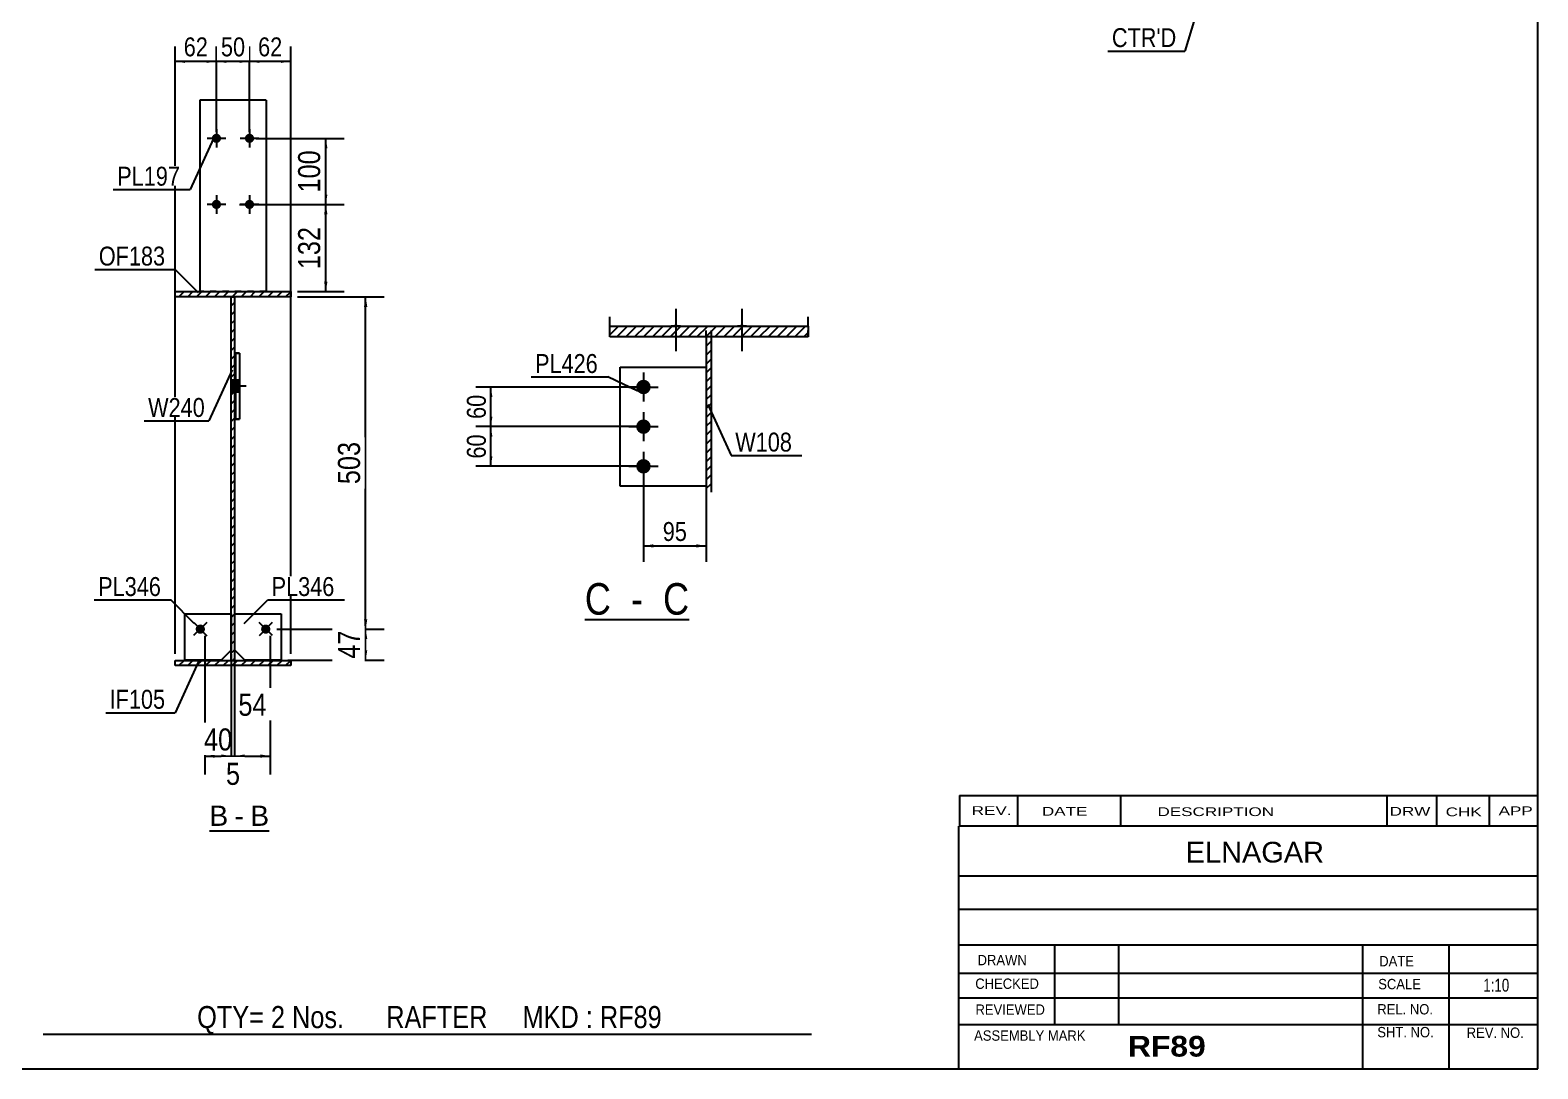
# Model space of a CAD drawing. Header units: millimetres. Extents: x -22 to 381, y -199 to 78.
# Drawn here: x 152.8 to 380.9, y -199.2 to -42 of the extents above; entities that cross this region are included whole.
import ezdxf

# ---------------------------------------------------------------- set-up
doc = ezdxf.new("R2010")
doc.units = ezdxf.units.MM
doc.linetypes.add('DXK_LINE_DOT1', pattern=[1.8814, 0.9407, -0.9407])
doc.styles.add('Arial', font='ARIAL.TTF', dxfattribs={"height": 0.2})
doc.styles.add('Arial Bold', font='ARIALBD.TTF', dxfattribs={"height": 0.2})
doc.styles.add('Arial Narrow', font='ARIALN.TTF', dxfattribs={"height": 0.2})

# ---------------------------------------------------------------- blocks, each defined once
blk = doc.blocks.new('Unknown-623588331-1210')
at = {"color": 5, "linetype": 'Continuous'}
for p, q in [((380.86, -199.22), (380.86, 77.78)), ((-19.14, -199.22), (380.86, -199.22))]:
    blk.add_line(p, q, dxfattribs=at)
blk = doc.blocks.new('Unknown-623588331-12 - 6441')
at = {"color": 7, "linetype": 'Continuous'}
blk.add_line((236.68, -131.23), (252.46, -131.23), dxfattribs=at)
at = {"color": 0, "linetype": 'Continuous'}
for points in [[(240.64, -130.48), (240.64, -125.48), (236.68, -125.48), (236.68, -130.48)], [(247.01, -130.48), (247.01, -125.48), (242.14, -125.48), (242.14, -130.48)], [(252.46, -130.48), (252.46, -125.48), (248.51, -125.48), (248.51, -130.48)]]:
    blk.add_wipeout(points, dxfattribs=at)
at = {"color": 6, "linetype": 'Continuous', "style": 'Arial Narrow'}
for s, height, p in [('C', 4.77, (236.68, -130.48)), ('C', 4.77, (248.51, -130.48)), (' - ', 4.772, (242.14, -130.48))]:
    blk.add_text(s, height=height, dxfattribs=at).set_placement(p)
blk = doc.blocks.new('Unknown-623588331-15 - 1229')
at = {"color": 7, "linetype": 'Continuous'}
blk.add_line((179.88, -163.19), (188.91, -163.19), dxfattribs=at)
at = {"color": 0, "linetype": 'Continuous'}
blk.add_wipeout([(182.72, -162.44), (182.72, -159.24), (179.88, -159.24), (179.88, -162.44)], dxfattribs=at)
at = {"color": 96, "linetype": 'Continuous', "style": 'Arial'}
blk.add_text('B', height=3.06, dxfattribs=at).set_placement((179.88, -162.44))
at = {"color": 0, "linetype": 'Continuous'}
blk.add_wipeout([(185.1, -162.44), (185.1, -159.24), (183.68, -159.24), (183.68, -162.44)], dxfattribs=at)
at = {"color": 96, "linetype": 'Continuous', "style": 'Arial'}
blk.add_text('-', height=3.06, dxfattribs=at).set_placement((183.68, -162.44))
at = {"color": 0, "linetype": 'Continuous'}
blk.add_wipeout([(188.91, -162.44), (188.91, -159.24), (186.06, -159.24), (186.06, -162.44)], dxfattribs=at)
at = {"color": 96, "linetype": 'Continuous', "style": 'Arial'}
blk.add_text('B', height=3.06, dxfattribs=at).set_placement((186.06, -162.44))
blk = doc.blocks.new('Bolt-623588331-6563 - 6441')
at = {"linetype": 'Continuous'}
for points in [[(245.55, -94.93, -1), (245.55, -97.13, -1)], [(245.55, -100.93, -1), (245.55, -103.13, -1)], [(245.55, -106.93, -1), (245.55, -109.13, -1)]]:
    blk.add_hatch(color=3, dxfattribs=at).paths.add_polyline_path(points)
at = {"color": 3, "linetype": 'Continuous'}
for p, q in [((245.55, -93.83), (245.55, -98.23)), ((243.35, -96.03), (247.75, -96.03)), ((245.55, -99.83), (245.55, -104.23)), ((243.35, -102.03), (247.75, -102.03)), ((245.55, -105.83), (245.55, -110.23)), ((243.35, -108.03), (247.75, -108.03))]:
    blk.add_line(p, q, dxfattribs=at)
blk = doc.blocks.new('Part-623588331-6468 - 6441')
at = {"linetype": 'Continuous'}
h = blk.add_hatch(dxfattribs=at)
h.set_pattern_fill('', scale=0.3, style=0, pattern_type=0)
h.set_pattern_definition([(45, (240.4484, -86.8084), (-0.67352, 0.67352), [])])
h.paths.add_polyline_path([(270.45, -86.81), (240.45, -86.81), (240.45, -88.43), (270.45, -88.43)])
at = {"color": 2, "linetype": 'Continuous'}
for p, q in [((240.45, -86.81), (240.45, -85.39)), ((270.45, -86.81), (270.45, -85.39)), ((240.45, -86.81), (270.45, -86.81)), ((240.45, -88.43), (240.45, -86.81)), ((270.45, -88.43), (240.45, -88.43)), ((270.45, -86.81), (270.45, -88.43))]:
    blk.add_line(p, q, dxfattribs=at)
at = {"color": 7, "linetype": 'DXK_LINE_DOT1'}
for p, q in [((240.45, -88.43), (240.45, -87.01)), ((270.45, -88.43), (270.45, -87.01))]:
    blk.add_line(p, q, dxfattribs=at)
blk = doc.blocks.new('Bolt-623588331-6535 - 6441')
at = {"linetype": 'Continuous'}
for points in [[(250.45, -86.9), (250.26, -86.9), (250.08, -86.89), (249.92, -86.87), (249.78, -86.85), (249.67, -86.83), (249.59, -86.8), (249.55, -86.77), (249.55, -86.74), (249.59, -86.72), (249.67, -86.69), (249.78, -86.66), (249.92, -86.65), (250.08, -86.63), (250.26, -86.62), (250.45, -86.62), (250.64, -86.62), (250.81, -86.63), (250.98, -86.65), (251.12, -86.66), (251.23, -86.69), (251.3, -86.72), (251.34, -86.74), (251.34, -86.77), (251.3, -86.8), (251.23, -86.83), (251.12, -86.85), (250.98, -86.87), (250.81, -86.89), (250.64, -86.9)], [(260.45, -86.9), (260.26, -86.9), (260.08, -86.89), (259.92, -86.87), (259.78, -86.85), (259.67, -86.83), (259.59, -86.8), (259.55, -86.77), (259.55, -86.74), (259.59, -86.72), (259.67, -86.69), (259.78, -86.66), (259.92, -86.65), (260.08, -86.63), (260.26, -86.62), (260.45, -86.62), (260.64, -86.62), (260.81, -86.63), (260.98, -86.65), (261.12, -86.66), (261.23, -86.69), (261.3, -86.72), (261.34, -86.74), (261.34, -86.77), (261.3, -86.8), (261.23, -86.83), (261.12, -86.85), (260.98, -86.87), (260.81, -86.89), (260.64, -86.9)]]:
    blk.add_hatch(color=3, dxfattribs=at).paths.add_polyline_path(points)
at = {"color": 3, "linetype": 'Continuous'}
for p, q in [((250.45, -84.19), (250.45, -90.61)), ((260.45, -84.19), (260.45, -90.61))]:
    blk.add_line(p, q, dxfattribs=at)
blk = doc.blocks.new('Part-623588331-6503 - 6441')
at = {"color": 2, "linetype": 'Continuous'}
for p, q in [((242.05, -111.03), (242.05, -93.03)), ((242.05, -93.03), (255.05, -93.03)), ((255.05, -111.03), (242.05, -111.03))]:
    blk.add_line(p, q, dxfattribs=at)
at = {"color": 7, "linetype": 'DXK_LINE_DOT1'}
blk.add_line((255.05, -93.03), (255.05, -111.03), dxfattribs=at)
blk = doc.blocks.new('Part-623588331-6487 - 6441')
at = {"linetype": 'Continuous'}
h = blk.add_hatch(dxfattribs=at)
h.set_pattern_fill('', scale=0.3, style=0, pattern_type=0)
h.set_pattern_definition([(45, (255.8484, -111.9588), (-0.67352, 0.67352), [])])
h.paths.add_polyline_path([(255.05, -111.96), (255.85, -111.96), (255.85, -88.43), (255.05, -88.43)])
at = {"color": 7, "linetype": 'DXK_LINE_DOT1'}
for p, q in [((255.05, -88.43), (255.05, -87.01)), ((255.85, -88.43), (255.85, -87.01))]:
    blk.add_line(p, q, dxfattribs=at)
at = {"color": 2, "linetype": 'Continuous'}
for p, q in [((255.85, -88.43), (255.05, -88.43)), ((255.05, -88.43), (255.05, -111.96)), ((255.85, -111.96), (255.85, -88.43))]:
    blk.add_line(p, q, dxfattribs=at)
blk = doc.blocks.new('Bolt-623588331-11016 - 1229')
at = {"linetype": 'Continuous'}
blk.add_hatch(color=3, dxfattribs=at).paths.add_polyline_path([(179.01, -132.18, -1), (178, -133.16, -1)])
at = {"color": 3, "linetype": 'Continuous'}
for p, q in [((179.51, -131.69), (177.5, -133.64)), ((177.53, -131.66), (179.48, -133.67))]:
    blk.add_line(p, q, dxfattribs=at)
blk = doc.blocks.new('Part-623588331-1266 - 1229')
at = {"linetype": 'Continuous'}
h = blk.add_hatch(dxfattribs=at)
h.set_pattern_fill('', scale=0.3, style=0, pattern_type=0)
h.set_pattern_definition([(45, (183.2046, -82.3982), (-0.67352, 0.67352), [])])
h.paths.add_polyline_path([(183.7, -82.4), (183.2, -82.4), (183.2, -137.4), (183.7, -137.4)])
at = {"color": 2, "linetype": 'Continuous'}
for p, q in [((183.2, -82.4), (183.7, -82.4)), ((183.2, -137.4), (183.2, -82.4)), ((183.7, -82.4), (183.7, -137.4)), ((183.7, -137.4), (183.2, -137.4))]:
    blk.add_line(p, q, dxfattribs=at)
blk = doc.blocks.new('Part-623588331-1392 - 1229')
at = {"linetype": 'Continuous'}
h = blk.add_hatch(dxfattribs=at)
h.set_pattern_fill('', scale=0.3, style=0, pattern_type=0)
h.set_pattern_definition([(45, (174.7046, -137.3982), (-0.67352, 0.67352), [])])
h.paths.add_polyline_path([(192.2, -137.4), (174.7, -137.4), (174.7, -138.2), (192.2, -138.2)])
at = {"color": 2, "linetype": 'Continuous'}
for p, q in [((174.7, -137.4), (192.2, -137.4)), ((174.7, -138.2), (174.7, -137.4)), ((192.2, -138.2), (174.7, -138.2)), ((192.2, -137.4), (192.2, -138.2))]:
    blk.add_line(p, q, dxfattribs=at)
blk = doc.blocks.new('Part-623588331-1360 - 1229')
at = {"color": 2, "linetype": 'Continuous'}
for p, q in [((184.45, -90.9), (183.85, -90.9)), ((183.85, -90.9), (183.85, -100.9)), ((184.45, -90.9), (184.45, -100.9)), ((183.85, -100.9), (184.45, -100.9))]:
    blk.add_line(p, q, dxfattribs=at)
at = {"color": 7, "linetype": 'DXK_LINE_DOT1'}
for p, q in [((183.85, -90.9), (184.45, -90.9)), ((184.45, -100.9), (183.85, -100.9))]:
    blk.add_line(p, q, dxfattribs=at)
blk = doc.blocks.new('Bolt-623588331-1271 - 1229')
at = {"linetype": 'Continuous'}
for points in [[(183.7, -96.8), (183.7, -95), (183.2, -95), (183.2, -96.8)], [(184.45, -96.8), (184.45, -95), (183.85, -95), (183.85, -96.8)]]:
    blk.add_hatch(color=3, dxfattribs=at).paths.add_polyline_path(points)
at = {"color": 3, "linetype": 'Continuous'}
for p, q in [((183.7, -95), (183.2, -95)), ((184.45, -95), (183.85, -95)), ((185.45, -95.9), (183.2, -95.9)), ((183.7, -96.8), (183.2, -96.8)), ((184.45, -96.8), (183.85, -96.8))]:
    blk.add_line(p, q, dxfattribs=at)
blk = doc.blocks.new('Bolt-623588331-11019 - 1229')
at = {"linetype": 'Continuous'}
blk.add_hatch(color=3, dxfattribs=at).paths.add_polyline_path([(188.91, -133.16, -1), (187.9, -132.18, -1)])
at = {"color": 3, "linetype": 'Continuous'}
for p, q in [((189.41, -133.64), (187.4, -131.69)), ((189.38, -131.66), (187.43, -133.67))]:
    blk.add_line(p, q, dxfattribs=at)
blk = doc.blocks.new('Part-623588331-1417 - 1229')
at = {"linetype": 'Continuous'}
h = blk.add_hatch(dxfattribs=at)
h.set_pattern_fill('', scale=0.3, style=0, pattern_type=0)
h.set_pattern_definition([(45, (174.7046, -81.5982), (-0.67352, 0.67352), [])])
h.paths.add_polyline_path([(192.2, -81.6), (174.7, -81.6), (174.7, -82.4), (192.2, -82.4)])
at = {"color": 2, "linetype": 'Continuous'}
for p, q in [((174.7, -81.6), (192.2, -81.6)), ((174.7, -82.4), (174.7, -81.6)), ((192.2, -81.6), (192.2, -82.4)), ((192.2, -82.4), (174.7, -82.4))]:
    blk.add_line(p, q, dxfattribs=at)
blk = doc.blocks.new('Part-623588331-11008 - 1229')
at = {"color": 2, "linetype": 'Continuous'}
for p, q in [((188.45, -52.6), (178.45, -52.6)), ((178.45, -52.6), (178.45, -81.6)), ((188.45, -52.6), (188.45, -81.6))]:
    blk.add_line(p, q, dxfattribs=at)
at = {"color": 7, "linetype": 'DXK_LINE_DOT1'}
blk.add_line((188.45, -81.6), (178.45, -81.6), dxfattribs=at)
blk = doc.blocks.new('Part-623588331-11009 - 1229')
at = {"color": 2, "linetype": 'Continuous'}
for p, q in [((176.17, -137.37), (176.17, -130.37)), ((176.17, -130.37), (183.17, -130.37)), ((183.17, -130.37), (183.17, -135.87)), ((183.17, -135.87), (181.67, -137.37)), ((181.67, -137.37), (176.17, -137.37))]:
    blk.add_line(p, q, dxfattribs=at)
at = {"color": 7, "linetype": 'DXK_LINE_DOT1'}
for p, q in [((176.17, -130.37), (183.17, -130.37)), ((181.67, -137.37), (176.17, -137.37))]:
    blk.add_line(p, q, dxfattribs=at)
blk = doc.blocks.new('Part-623588331-11012 - 1229')
at = {"color": 2, "linetype": 'Continuous'}
for p, q in [((183.73, -135.87), (183.73, -130.37)), ((183.73, -130.37), (190.73, -130.37)), ((190.73, -130.37), (190.73, -137.37)), ((185.23, -137.37), (183.73, -135.87)), ((190.73, -137.37), (185.23, -137.37))]:
    blk.add_line(p, q, dxfattribs=at)
at = {"color": 7, "linetype": 'DXK_LINE_DOT1'}
for p, q in [((183.73, -130.37), (190.73, -130.37)), ((185.23, -137.37), (190.73, -137.37))]:
    blk.add_line(p, q, dxfattribs=at)
blk = doc.blocks.new('Bolt-623588331-11015 - 1229')
at = {"linetype": 'Continuous'}
for points in [[(181.65, -58.4, -1), (180.25, -58.4, -1)], [(186.65, -58.4, -1), (185.25, -58.4, -1)], [(181.65, -68.4, -1), (180.25, -68.4, -1)], [(186.65, -68.4, -1), (185.25, -68.4, -1)]]:
    blk.add_hatch(color=3, dxfattribs=at).paths.add_polyline_path(points)
at = {"color": 3, "linetype": 'Continuous'}
for p, q in [((180.95, -57), (180.95, -59.8)), ((185.95, -57), (185.95, -59.8)), ((182.35, -58.4), (179.55, -58.4)), ((187.35, -58.4), (184.55, -58.4)), ((182.35, -68.4), (179.55, -68.4)), ((180.95, -67), (180.95, -69.8)), ((187.35, -68.4), (184.55, -68.4)), ((185.95, -67), (185.95, -69.8))]:
    blk.add_line(p, q, dxfattribs=at)
blk = doc.blocks.new('StraightDimension-623588331-6762 - 6441')
at = {"linetype": 'Continuous'}
for points in [[(247.05, -120.33), (245.55, -120.08), (247.05, -119.83)], [(253.55, -119.83), (255.05, -120.08), (253.55, -120.33)]]:
    blk.add_hatch(color=7, dxfattribs=at).paths.add_polyline_path(points)
at = {"color": 7, "linetype": 'Continuous'}
for p, q in [((255.05, -106.79), (255.05, -122.48)), ((245.55, -109.03), (245.55, -122.48)), ((245.55, -120.08), (255.05, -120.08))]:
    blk.add_line(p, q, dxfattribs=at)
at = {"color": 0}
blk.add_wipeout([(252.73, -119.93), (252.73, -115.73), (247.87, -115.73), (247.87, -119.93)], dxfattribs=at)
at = {"color": 3, "style": 'Arial Narrow'}
blk.add_text('95', height=2.863, dxfattribs=at).set_placement((248.47, -119.33))
blk = doc.blocks.new('StraightDimension-623588331-12209 - 6441')
at = {"linetype": 'Continuous'}
for points in [[(222.2, -103.53), (222.45, -102.03), (222.7, -103.53)], [(222.7, -106.53), (222.45, -108.03), (222.2, -106.53)]]:
    blk.add_hatch(color=7, dxfattribs=at).paths.add_polyline_path(points)
at = {"color": 7, "linetype": 'Continuous'}
for p, q in [((244.55, -102.03), (220.2, -102.03)), ((222.45, -108.03), (222.45, -102.03)), ((244.55, -108.03), (220.2, -108.03))]:
    blk.add_line(p, q, dxfattribs=at)
at = {"color": 0}
blk.add_wipeout([(222.3, -102.6), (218.1, -102.6), (218.1, -107.46), (222.3, -107.46)], dxfattribs=at)
at = {"color": 3, "style": 'Arial Narrow'}
blk.add_text('60', height=2.863, rotation=90.0002, dxfattribs=at).set_placement((221.7, -106.86))
blk = doc.blocks.new('StraightDimension-623588331-12211 - 6441')
at = {"linetype": 'Continuous'}
for points in [[(222.2, -97.53), (222.45, -96.03), (222.7, -97.53)], [(222.7, -100.53), (222.45, -102.03), (222.2, -100.53)]]:
    blk.add_hatch(color=7, dxfattribs=at).paths.add_polyline_path(points)
at = {"color": 7, "linetype": 'Continuous'}
for p, q in [((244.55, -96.03), (220.2, -96.03)), ((222.45, -102.03), (222.45, -96.03)), ((244.55, -102.03), (220.2, -102.03))]:
    blk.add_line(p, q, dxfattribs=at)
at = {"color": 0}
blk.add_wipeout([(222.3, -96.6), (218.1, -96.6), (218.1, -101.46), (222.3, -101.46)], dxfattribs=at)
at = {"color": 3, "style": 'Arial Narrow'}
blk.add_text('60', height=2.863, rotation=90.0002, dxfattribs=at).set_placement((221.7, -100.86))
blk = doc.blocks.new('StraightDimension-623588331-1436 - 1229')
at = {"linetype": 'Continuous'}
for points in [[(180.7, -152.14), (179.2, -151.89), (180.7, -151.64)], [(181.7, -151.64), (183.2, -151.89), (181.7, -152.14)]]:
    blk.add_hatch(color=4, dxfattribs=at).paths.add_polyline_path(points)
at = {"color": 4, "linetype": 'Continuous'}
for p, q in [((179.2, -133.67), (179.2, -154.69)), ((183.2, -136.48), (183.2, -154.69)), ((179.2, -151.89), (183.2, -151.89))]:
    blk.add_line(p, q, dxfattribs=at)
at = {"color": 0}
blk.add_wipeout([(184.04, -151.74), (184.04, -146.84), (178.37, -146.84), (178.37, -151.74)], dxfattribs=at)
at = {"color": 4, "style": 'Arial Narrow'}
blk.add_text('40', height=3.34, dxfattribs=at).set_placement((179.07, -151.04))
blk = doc.blocks.new('StraightDimension-623588331-12074 - 1229')
at = {"linetype": 'Continuous'}
for points in [[(203.27, -83.9), (203.52, -82.4), (203.77, -83.9)], [(203.77, -131.17), (203.52, -132.67), (203.27, -131.17)]]:
    blk.add_hatch(color=4, dxfattribs=at).paths.add_polyline_path(points)
at = {"color": 4, "linetype": 'Continuous'}
for p, q in [((193.2, -82.4), (206.32, -82.4)), ((203.52, -132.67), (203.52, -82.4)), ((190.1, -132.67), (206.32, -132.67))]:
    blk.add_line(p, q, dxfattribs=at)
at = {"color": 0}
blk.add_wipeout([(203.37, -103.63), (198.47, -103.63), (198.47, -111.43), (203.37, -111.43)], dxfattribs=at)
at = {"color": 4, "style": 'Arial Narrow'}
blk.add_text('503', height=3.34, rotation=90.0002, dxfattribs=at).set_placement((202.67, -110.73))
blk = doc.blocks.new('StraightDimension-623588331-12075 - 1229')
at = {"linetype": 'Continuous'}
for points in [[(203.27, -134.17), (203.52, -132.67), (203.77, -134.17)], [(203.77, -135.87), (203.52, -137.37), (203.27, -135.87)]]:
    blk.add_hatch(color=4, dxfattribs=at).paths.add_polyline_path(points)
at = {"color": 4, "linetype": 'Continuous'}
for p, q in [((190.1, -132.67), (206.32, -132.67)), ((203.52, -137.37), (203.52, -132.67)), ((191.73, -137.37), (206.32, -137.37))]:
    blk.add_line(p, q, dxfattribs=at)
at = {"color": 0}
blk.add_wipeout([(203.37, -132.19), (198.47, -132.19), (198.47, -137.85), (203.37, -137.85)], dxfattribs=at)
at = {"color": 4, "style": 'Arial Narrow'}
blk.add_text('47', height=3.34, rotation=90.0002, dxfattribs=at).set_placement((202.67, -137.15))
blk = doc.blocks.new('StraightDimension-623588331-11990 - 1229')
at = {"linetype": 'Continuous'}
for points in [[(176.2, -46.99), (174.7, -46.74), (176.2, -46.49)], [(179.45, -46.49), (180.95, -46.74), (179.45, -46.99)]]:
    blk.add_hatch(color=7, dxfattribs=at).paths.add_polyline_path(points)
at = {"color": 7, "linetype": 'Continuous'}
for p, q in [((174.7, -136.4), (174.7, -44.49)), ((180.95, -57.4), (180.95, -44.49)), ((174.7, -46.74), (180.95, -46.74))]:
    blk.add_line(p, q, dxfattribs=at)
at = {"color": 0}
blk.add_wipeout([(180.26, -46.59), (180.26, -42.39), (175.4, -42.39), (175.4, -46.59)], dxfattribs=at)
at = {"color": 3, "style": 'Arial Narrow'}
blk.add_text('62', height=2.863, dxfattribs=at).set_placement((176, -45.99))
blk = doc.blocks.new('StraightDimension-623588331-11988 - 1229')
at = {"linetype": 'Continuous'}
for points in [[(187.45, -46.99), (185.95, -46.74), (187.45, -46.49)], [(190.7, -46.49), (192.2, -46.74), (190.7, -46.99)]]:
    blk.add_hatch(color=7, dxfattribs=at).paths.add_polyline_path(points)
at = {"color": 7, "linetype": 'Continuous'}
for p, q in [((185.95, -57.4), (185.95, -44.49)), ((192.2, -136.4), (192.2, -44.49)), ((185.95, -46.74), (192.2, -46.74))]:
    blk.add_line(p, q, dxfattribs=at)
at = {"color": 0}
blk.add_wipeout([(191.51, -46.59), (191.51, -42.39), (186.65, -42.39), (186.65, -46.59)], dxfattribs=at)
at = {"color": 3, "style": 'Arial Narrow'}
blk.add_text('62', height=2.863, dxfattribs=at).set_placement((187.25, -45.99))
blk = doc.blocks.new('StraightDimension-623588331-1420 - 1229')
at = {"linetype": 'Continuous'}
for points in [[(185.2, -152.14), (183.7, -151.89), (185.2, -151.64)], [(187.6, -151.64), (189.1, -151.89), (187.6, -152.14)]]:
    blk.add_hatch(color=4, dxfattribs=at).paths.add_polyline_path(points)
at = {"color": 4, "linetype": 'Continuous'}
for p, q in [((189.1, -133.67), (189.1, -154.69)), ((183.7, -135.16), (183.7, -154.69)), ((183.7, -151.89), (189.1, -151.89))]:
    blk.add_line(p, q, dxfattribs=at)
at = {"color": 0}
blk.add_wipeout([(189.24, -146.49), (189.24, -141.59), (183.57, -141.59), (183.57, -146.49)], dxfattribs=at)
at = {"color": 4, "style": 'Arial Narrow'}
blk.add_text('54', height=3.34, dxfattribs=at).set_placement((184.27, -145.79))
blk = doc.blocks.new('StraightDimension-623588331-1428 - 1229')
at = {"linetype": 'Continuous'}
for points in [[(181.7, -151.64), (183.2, -151.89), (181.7, -152.14)], [(185.2, -152.14), (183.7, -151.89), (185.2, -151.64)]]:
    blk.add_hatch(color=4, dxfattribs=at).paths.add_polyline_path(points)
at = {"color": 4, "linetype": 'Continuous'}
for p, q in [((183.2, -136.48), (183.2, -154.49)), ((183.7, -135.16), (183.7, -154.49)), ((183.2, -151.89), (183.7, -151.89))]:
    blk.add_line(p, q, dxfattribs=at)
at = {"color": 0}
blk.add_wipeout([(185.22, -156.94), (185.22, -152.04), (181.69, -152.04), (181.69, -156.94)], dxfattribs=at)
at = {"color": 4, "style": 'Arial Narrow'}
blk.add_text('5', height=3.34, dxfattribs=at).set_placement((182.39, -156.24))
blk = doc.blocks.new('StraightDimension-623588331-1485 - 1229')
at = {"linetype": 'Continuous'}
for points in [[(197.24, -59.9), (197.49, -58.4), (197.74, -59.9)], [(197.74, -66.9), (197.49, -68.4), (197.24, -66.9)]]:
    blk.add_hatch(color=4, dxfattribs=at).paths.add_polyline_path(points)
at = {"color": 4, "linetype": 'Continuous'}
for p, q in [((186.95, -58.4), (200.29, -58.4)), ((197.49, -68.4), (197.49, -58.4)), ((184.45, -68.4), (200.29, -68.4))]:
    blk.add_line(p, q, dxfattribs=at)
at = {"color": 0}
blk.add_wipeout([(197.34, -59.5), (192.44, -59.5), (192.44, -67.3), (197.34, -67.3)], dxfattribs=at)
at = {"color": 4, "style": 'Arial Narrow'}
blk.add_text('100', height=3.34, rotation=90.0002, dxfattribs=at).set_placement((196.64, -66.6))
blk = doc.blocks.new('StraightDimension-623588331-1506 - 1229')
at = {"linetype": 'Continuous'}
for points in [[(197.24, -69.9), (197.49, -68.4), (197.74, -69.9)], [(197.74, -80.1), (197.49, -81.6), (197.24, -80.1)]]:
    blk.add_hatch(color=4, dxfattribs=at).paths.add_polyline_path(points)
at = {"color": 4, "linetype": 'Continuous'}
for p, q in [((184.45, -68.4), (200.29, -68.4)), ((197.49, -81.6), (197.49, -68.4)), ((193.2, -81.6), (200.29, -81.6))]:
    blk.add_line(p, q, dxfattribs=at)
at = {"color": 0}
blk.add_wipeout([(197.34, -71.1), (192.44, -71.1), (192.44, -78.9), (197.34, -78.9)], dxfattribs=at)
at = {"color": 4, "style": 'Arial Narrow'}
blk.add_text('132', height=3.34, rotation=90.0002, dxfattribs=at).set_placement((196.64, -78.2))
blk = doc.blocks.new('StraightDimension-623588331-11989 - 1229')
at = {"linetype": 'Continuous'}
for points in [[(182.45, -46.99), (180.95, -46.74), (182.45, -46.49)], [(184.45, -46.49), (185.95, -46.74), (184.45, -46.99)]]:
    blk.add_hatch(color=7, dxfattribs=at).paths.add_polyline_path(points)
at = {"color": 7, "linetype": 'Continuous'}
for p, q in [((180.95, -57.4), (180.95, -44.49)), ((185.95, -57.4), (185.95, -44.49)), ((180.95, -46.74), (185.95, -46.74))]:
    blk.add_line(p, q, dxfattribs=at)
at = {"color": 0}
blk.add_wipeout([(185.88, -46.59), (185.88, -42.39), (181.03, -42.39), (181.03, -46.59)], dxfattribs=at)
at = {"color": 3, "style": 'Arial Narrow'}
blk.add_text('50', height=2.863, dxfattribs=at).set_placement((181.63, -45.99))
blk = doc.blocks.new('CBS_CALLOFF-623588331-13294')
at = {"color": 7, "linetype": 'Continuous'}
blk.add_line((154.74, -193.95), (270.97, -193.97), dxfattribs=at)
at = {"color": 3, "linetype": 'Continuous', "style": 'Arial Narrow'}
blk.add_text('QTY= 2 Nos.      RAFTER     MKD : RF89', height=3.3405, dxfattribs=at).set_placement((178.03, -193.05))
blk = doc.blocks.new('CBS_NAME_BLOG-623588331-13295')
at = {"color": 7, "linetype": 'Continuous'}
for p, q in [((293.27, -199.17), (293.26, -162.47)), ((293.27, -162.46), (380.78, -162.46)), ((293.27, -170), (380.78, -170)), ((293.34, -175.06), (380.86, -175.06)), ((293.27, -180.43), (380.78, -180.43)), ((307.79, -192.53), (307.79, -180.43)), ((317.47, -192.51), (317.47, -180.44)), ((354.39, -199.17), (354.39, -180.44)), ((367.44, -199.17), (367.44, -180.43)), ((293.27, -184.73), (380.86, -184.71)), ((293.27, -188.47), (380.78, -188.47)), ((293.27, -192.52), (380.78, -192.52)), ((293.26, -199.22), (380.86, -199.22))]:
    blk.add_line(p, q, dxfattribs=at)
at = {"color": 3, "linetype": 'Continuous', "style": 'Arial'}
blk.add_text('ELNAGAR', height=3.133, dxfattribs=at).set_placement((327.59, -167.99))
at = {"color": 3, "linetype": 'Continuous'}
for s, height, style, width, p in [('DRAWN', 1.566, 'Arial', 0.9, (296.1, -183.54)), ('DATE', 1.566, 'Arial', 0.9, (356.86, -183.7)), ('CHECKED', 1.566, 'Arial', 0.9, (295.75, -187.11)), ('SCALE', 1.566, 'Arial', 0.9, (356.71, -187.17)), ('1:10', 1.957, 'Arial Narrow', 0.9, (372.6, -187.53)), ('REVIEWED', 1.566, 'Arial', 0.9, (295.78, -191.03)), ('REL. NO.', 1.566, 'Arial', 0.9, (356.57, -190.98)), ('ASSEMBLY MARK', 1.5663, 'Arial', 0.9, (295.57, -194.96)), ('SHT. NO.', 1.566, 'Arial', 0.9, (356.57, -194.44)), ('REV. NO.', 1.566, 'Arial', 0.9, (370.09, -194.53)), ('RF89', 3.131, 'Arial Bold', 1.1, (318.85, -197.36))]:
    blk.add_text(s, height=height, dxfattribs=dict(at, style=style, width=width)).set_placement(p)
blk = doc.blocks.new('CBS_REVISION-623588331-13296')
at = {"color": 7, "linetype": 'Continuous'}
for p, q in [((293.35, -157.83), (380.85, -157.84)), ((293.35, -157.83), (293.35, -162.46)), ((302.15, -157.83), (302.15, -162.46)), ((317.74, -157.83), (317.74, -162.4)), ((358, -157.83), (358, -162.46)), ((365.54, -157.83), (365.54, -162.46)), ((373.49, -157.84), (373.49, -162.46)), ((293.35, -162.46), (380.85, -162.46))]:
    blk.add_line(p, q, dxfattribs=at)
at = {"color": 7, "style": 'Arial Narrow', "width": 1.7}
for s, height, p in [('REV.', 1.326, (295.21, -160.79)), ('DATE', 1.326, (305.83, -160.9)), ('DESCRIPTION', 1.3257, (323.31, -160.96)), ('DRW', 1.326, (358.43, -160.9)), ('CHK', 1.326, (366.91, -160.99)), ('APP', 1.326, (374.92, -160.83))]:
    blk.add_text(s, height=height, dxfattribs=at).set_placement(p)
blk = doc.blocks.new('Mark-623588331-1747 - 1525')
at = {"color": 7, "linetype": 'Continuous'}
blk.add_line((330.96, -33.56), (327.43, -45.19), dxfattribs=at)
at = {"color": 0}
blk.add_wipeout([(325.93, -40.69), (325.93, -37.69), (316.42, -37.69), (316.42, -40.69)], dxfattribs=at)
blk.add_wipeout([(325.93, -40.69), (325.93, -37.69), (316.42, -37.69), (316.42, -40.69)], dxfattribs=at)
blk.add_wipeout([(326.18, -44.59), (326.18, -41.59), (316.42, -41.59), (316.42, -44.59)], dxfattribs=at)
blk.add_wipeout([(326.18, -44.59), (326.18, -41.59), (316.42, -41.59), (316.42, -44.59)], dxfattribs=at)
at = {"color": 7, "linetype": 'Continuous'}
blk.add_line((315.82, -45.19), (327.43, -45.19), dxfattribs=at)
at = {"color": 3, "style": 'Arial Narrow'}
blk.add_text('PL112', height=2.863, dxfattribs=at).set_placement((316.42, -40.69))
at = {"color": 1, "style": 'Arial Narrow'}
blk.add_text("CTR'D", height=2.863, dxfattribs=at).set_placement((316.42, -44.59))
blk = doc.blocks.new('Mark-623588331-6618 - 6441')
at = {"color": 7, "linetype": 'Continuous'}
blk.add_line((244.68, -96.66), (240.15, -94.51), dxfattribs=at)
at = {"color": 0}
blk.add_wipeout([(238.65, -93.91), (238.65, -90.91), (229.15, -90.91), (229.15, -93.91)], dxfattribs=at)
blk.add_wipeout([(238.65, -93.91), (238.65, -90.91), (229.15, -90.91), (229.15, -93.91)], dxfattribs=at)
at = {"color": 7, "linetype": 'Continuous'}
blk.add_line((228.55, -94.51), (240.15, -94.51), dxfattribs=at)
at = {"color": 3, "style": 'Arial Narrow'}
blk.add_text('PL426', height=2.863, dxfattribs=at).set_placement((229.15, -93.91))
blk = doc.blocks.new('Mark-623588331-6757 - 6441')
at = {"color": 0}
blk.add_wipeout([(268.03, -105.8), (268.03, -102.8), (259.44, -102.8), (259.44, -105.8)], dxfattribs=at)
blk.add_wipeout([(268.03, -105.8), (268.03, -102.8), (259.44, -102.8), (259.44, -105.8)], dxfattribs=at)
at = {"color": 7, "linetype": 'Continuous'}
for p, q in [((255.31, -98.66), (258.84, -106.4)), ((258.84, -106.4), (269.53, -106.4))]:
    blk.add_line(p, q, dxfattribs=at)
at = {"color": 3, "style": 'Arial Narrow'}
blk.add_text('W108', height=2.863, dxfattribs=at).set_placement((259.44, -105.8))
blk = doc.blocks.new('Mark-623588331-1388 - 1229')
at = {"color": 7, "linetype": 'Continuous'}
blk.add_line((178.23, -137.59), (174.7, -145.32), dxfattribs=at)
at = {"color": 0}
blk.add_wipeout([(173.2, -144.72), (173.2, -141.72), (164.79, -141.72), (164.79, -144.72)], dxfattribs=at)
blk.add_wipeout([(173.2, -144.72), (173.2, -141.72), (164.79, -141.72), (164.79, -144.72)], dxfattribs=at)
at = {"color": 7, "linetype": 'Continuous'}
blk.add_line((164.19, -145.32), (174.7, -145.32), dxfattribs=at)
at = {"color": 3, "style": 'Arial Narrow'}
blk.add_text('IF105', height=2.863, dxfattribs=at).set_placement((164.79, -144.72))
blk = doc.blocks.new('Mark-623588331-1261 - 1229')
at = {"color": 0}
blk.add_wipeout([(179.2, -100.56), (179.2, -97.56), (170.61, -97.56), (170.61, -100.56)], dxfattribs=at)
blk.add_wipeout([(179.2, -100.56), (179.2, -97.56), (170.61, -97.56), (170.61, -100.56)], dxfattribs=at)
at = {"color": 7, "linetype": 'Continuous'}
for p in [(183.33, -93.43), (170.01, -101.16)]:
    blk.add_line(p, (179.8, -101.16), dxfattribs=at)
at = {"color": 3, "style": 'Arial Narrow'}
blk.add_text('W240', height=2.863, dxfattribs=at).set_placement((170.61, -100.56))
blk = doc.blocks.new('Mark-623588331-1413 - 1229')
at = {"color": 7, "linetype": 'Continuous'}
blk.add_line((178.23, -81.79), (174.7, -78.25), dxfattribs=at)
at = {"color": 0}
blk.add_wipeout([(173.2, -77.65), (173.2, -74.65), (163.15, -74.65), (163.15, -77.65)], dxfattribs=at)
blk.add_wipeout([(173.2, -77.65), (173.2, -74.65), (163.15, -74.65), (163.15, -77.65)], dxfattribs=at)
at = {"color": 7, "linetype": 'Continuous'}
blk.add_line((162.55, -78.25), (174.7, -78.25), dxfattribs=at)
at = {"color": 3, "style": 'Arial Narrow'}
blk.add_text('OF183', height=2.863, dxfattribs=at).set_placement((163.15, -77.65))
blk = doc.blocks.new('Mark-623588331-11068 - 1229')
at = {"color": 7, "linetype": 'Continuous'}
blk.add_line((180.48, -58.43), (176.95, -66.16), dxfattribs=at)
at = {"color": 0}
blk.add_wipeout([(175.45, -65.56), (175.45, -62.56), (165.94, -62.56), (165.94, -65.56)], dxfattribs=at)
blk.add_wipeout([(175.45, -65.56), (175.45, -62.56), (165.94, -62.56), (165.94, -65.56)], dxfattribs=at)
at = {"color": 7, "linetype": 'Continuous'}
blk.add_line((165.34, -66.16), (176.95, -66.16), dxfattribs=at)
at = {"color": 3, "style": 'Arial Narrow'}
blk.add_text('PL197', height=2.863, dxfattribs=at).set_placement((165.94, -65.56))
blk = doc.blocks.new('Mark-623588331-11071 - 1229')
at = {"color": 7, "linetype": 'Continuous'}
blk.add_line((177.6, -131.8), (174.07, -128.26), dxfattribs=at)
at = {"color": 0}
blk.add_wipeout([(172.57, -127.66), (172.57, -124.66), (163.06, -124.66), (163.06, -127.66)], dxfattribs=at)
blk.add_wipeout([(172.57, -127.66), (172.57, -124.66), (163.06, -124.66), (163.06, -127.66)], dxfattribs=at)
at = {"color": 7, "linetype": 'Continuous'}
blk.add_line((162.46, -128.26), (174.07, -128.26), dxfattribs=at)
at = {"color": 3, "style": 'Arial Narrow'}
blk.add_text('PL346', height=2.863, dxfattribs=at).set_placement((163.06, -127.66))
blk = doc.blocks.new('Mark-623588331-11074 - 1229')
at = {"color": 0}
blk.add_wipeout([(198.8, -127.66), (198.8, -124.66), (189.3, -124.66), (189.3, -127.66)], dxfattribs=at)
blk.add_wipeout([(198.8, -127.66), (198.8, -124.66), (189.3, -124.66), (189.3, -127.66)], dxfattribs=at)
at = {"color": 7, "linetype": 'Continuous'}
for p, q in [((185.16, -131.8), (188.7, -128.26)), ((188.7, -128.26), (200.3, -128.26))]:
    blk.add_line(p, q, dxfattribs=at)
at = {"color": 3, "style": 'Arial Narrow'}
blk.add_text('PL346', height=2.863, dxfattribs=at).set_placement((189.3, -127.66))

msp = doc.modelspace()

# ---------------------------------------------------------------- block references
for name in ['Unknown-623588331-1210', 'Part-623588331-11008 - 1229', 'Bolt-623588331-11015 - 1229', 'Part-623588331-1417 - 1229', 'Part-623588331-1266 - 1229', 'Bolt-623588331-6535 - 6441', 'Part-623588331-6468 - 6441', 'Part-623588331-6487 - 6441', 'Part-623588331-1360 - 1229', 'Part-623588331-6503 - 6441', 'Bolt-623588331-1271 - 1229', 'Bolt-623588331-6563 - 6441', 'Part-623588331-11009 - 1229', 'Bolt-623588331-11016 - 1229', 'Part-623588331-11012 - 1229', 'Bolt-623588331-11019 - 1229', 'Part-623588331-1392 - 1229', 'CBS_REVISION-623588331-13296', 'CBS_NAME_BLOG-623588331-13295', 'CBS_CALLOFF-623588331-13294']:
    msp.add_blockref(name, (0, 0))

# ---------------------------------------------------------------- next in the draw order: block references
for name in ['Mark-623588331-1747 - 1525', 'StraightDimension-623588331-12074 - 1229', 'StraightDimension-623588331-6762 - 6441', 'Unknown-623588331-12 - 6441', 'StraightDimension-623588331-1436 - 1229', 'Unknown-623588331-15 - 1229']:
    msp.add_blockref(name, (0, 0))

# ---------------------------------------------------------------- next in the draw order: block references
for name in ['StraightDimension-623588331-11990 - 1229', 'Mark-623588331-6757 - 6441', 'StraightDimension-623588331-12209 - 6441', 'StraightDimension-623588331-12075 - 1229', 'Mark-623588331-1388 - 1229']:
    msp.add_blockref(name, (0, 0))

# ---------------------------------------------------------------- next in the draw order: block references
for name in ['StraightDimension-623588331-11988 - 1229', 'Mark-623588331-1413 - 1229', 'Mark-623588331-1261 - 1229', 'StraightDimension-623588331-12211 - 6441', 'Mark-623588331-11071 - 1229']:
    msp.add_blockref(name, (0, 0))

# ---------------------------------------------------------------- next in the draw order: block references
for name in ['StraightDimension-623588331-1485 - 1229', 'Mark-623588331-6618 - 6441', 'Mark-623588331-11074 - 1229', 'StraightDimension-623588331-1420 - 1229']:
    msp.add_blockref(name, (0, 0))

# ---------------------------------------------------------------- next in the draw order: block references
for name in ['StraightDimension-623588331-11989 - 1229', 'StraightDimension-623588331-1506 - 1229', 'StraightDimension-623588331-1428 - 1229']:
    msp.add_blockref(name, (0, 0))

# ---------------------------------------------------------------- next in the draw order: block references
msp.add_blockref('Mark-623588331-11068 - 1229', (0, 0))

doc.saveas('drawing.dxf')
